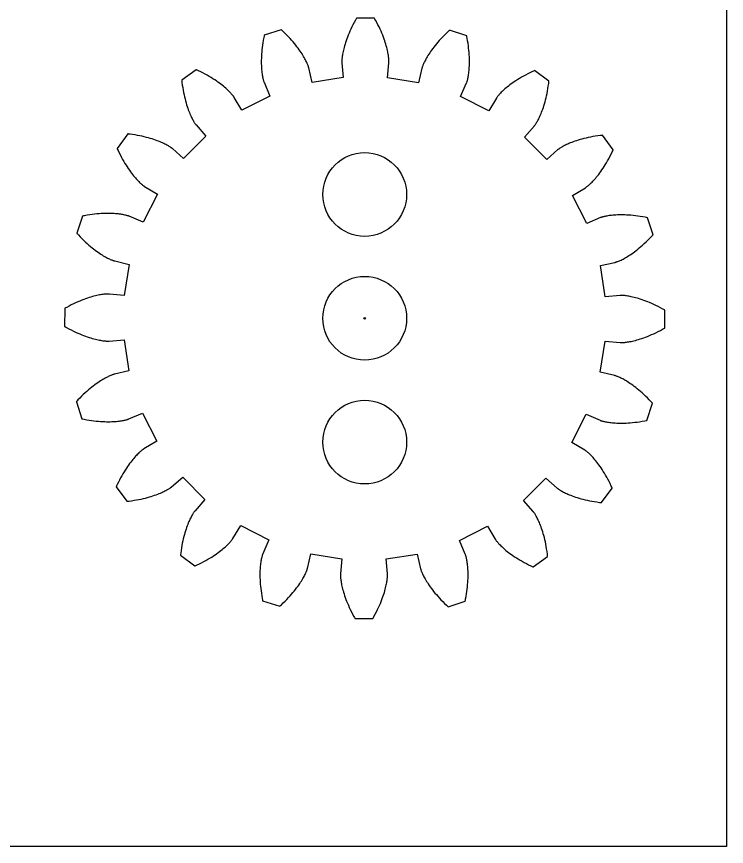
# Model space of a CAD drawing. Extents: x -2 to 209, y 10 to 300.
# Drawn here: x 123.1 to 209.2, y 9.6 to 110.2 of the extents above; entities that cross this region are included whole.
import ezdxf

# ---------------------------------------------------------------- set-up
doc = ezdxf.new("R2010")
doc.units = 0
doc.layers.add('snijden', color=7, linetype='CONTINUOUS')

msp = doc.modelspace()

# ---------------------------------------------------------------- linework, layer by layer
at = {"layer": 'snijden', "color": 7}
msp.add_lwpolyline([(-1.699724, 300.479777), (209.150286, 300.479777), (209.150286, 9.629767), (-1.699724, 9.629767), (-1.699724, 300.479777)], close=True, dxfattribs=at)
at = {"layer": 'snijden', "color": 1}
msp.add_lwpolyline([(136.743131, 67.234242), (134.973111, 66.839102), (134.959411, 66.836102), (134.936511, 66.830102), (134.904711, 66.821102), (134.864011, 66.808602), (134.814511, 66.792402), (134.756411, 66.772302), (134.689711, 66.747902), (134.614611, 66.718902), (134.531311, 66.685102), (134.439811, 66.646102), (134.340511, 66.601702), (134.233251, 66.551502), (134.118531, 66.495302), (133.996401, 66.432802), (133.866911, 66.363802), (133.730421, 66.288002), (133.587001, 66.204902), (133.437061, 66.114502), (133.280711, 66.016402), (133.117991, 65.910402), (132.949491, 65.796342), (132.775251, 65.673952), (132.595371, 65.542832), (132.410391, 65.403002), (132.220391, 65.254042), (132.025671, 65.095902), (131.826441, 64.928222), (131.623111, 64.750932), (131.415901, 64.563712), (131.204971, 64.366442), (130.990741, 64.159082), (130.773581, 63.941162), (130.553611, 63.712722), (130.442701, 63.594442), (130.387001, 63.534242), (130.373001, 63.519042), (130.366001, 63.512042), (130.363001, 63.508042), (130.362121, 63.507172), (130.361691, 63.506662), (130.361611, 63.506372), (131.028071, 61.435962), (131.028261, 61.435732), (131.028831, 61.435592), (131.029831, 61.435332), (131.034831, 61.434332), (131.044931, 61.432332), (131.065131, 61.428332), (131.145531, 61.411932), (131.304471, 61.380532), (131.616411, 61.323332), (131.920001, 61.273032), (132.215061, 61.229632), (132.501361, 61.192332), (132.778861, 61.161032), (133.047521, 61.135832), (133.307081, 61.115832), (133.557501, 61.101032), (133.798601, 61.090932), (134.030581, 61.084932), (134.252961, 61.082932), (134.465941, 61.084932), (134.669511, 61.090932), (134.863281, 61.099932), (135.047601, 61.111532), (135.222171, 61.125532), (135.387051, 61.141832), (135.542201, 61.159632), (135.687631, 61.179032), (135.823341, 61.199632), (135.949411, 61.220932), (136.065741, 61.242732), (136.172401, 61.264632), (136.269401, 61.286232), (136.356801, 61.307332), (136.434701, 61.327532), (136.503101, 61.346532), (136.562001, 61.364132), (136.611601, 61.379832), (136.651901, 61.393432), (136.683201, 61.404532), (136.705301, 61.412532), (136.718501, 61.418532), (138.386741, 62.129952), (140.111921, 58.720812), (138.550661, 57.797972), (138.538661, 57.789972), (138.518761, 57.777072), (138.491361, 57.758472), (138.456561, 57.733972), (138.414461, 57.703272), (138.365461, 57.666172), (138.309461, 57.622372), (138.247061, 57.571772), (138.178261, 57.513872), (138.103361, 57.448472), (138.022461, 57.375572), (137.936161, 57.294772), (137.844361, 57.205772), (137.747461, 57.108472), (137.645671, 57.002782), (137.539331, 56.888372), (137.428711, 56.765132), (137.314041, 56.632732), (137.195591, 56.491202), (137.073711, 56.340102), (136.948511, 56.179592), (136.820621, 56.009262), (136.690201, 55.829002), (136.557391, 55.638872), (136.422771, 55.438572), (136.286411, 55.227852), (136.148801, 55.006962), (136.010181, 54.775402), (135.870921, 54.533412), (135.731341, 54.280622), (135.591721, 54.017132), (135.452501, 53.742742), (135.313801, 53.457492), (135.244901, 53.310762), (135.210501, 53.236462), (135.201501, 53.217762), (135.197501, 53.207762), (135.195501, 53.202762), (135.194991, 53.201822), (135.194721, 53.201212), (135.194901, 53.200982), (136.468481, 51.437832), (136.468661, 51.437612), (136.469341, 51.437622), (136.470341, 51.437782), (136.475341, 51.438192), (136.485541, 51.439022), (136.506041, 51.442022), (136.587441, 51.451022), (136.748341, 51.470322), (137.062651, 51.512222), (137.366861, 51.558122), (137.660901, 51.607822), (137.944791, 51.661022), (138.218291, 51.717122), (138.481661, 51.776122), (138.734611, 51.837322), (138.977501, 51.900422), (139.209981, 51.965322), (139.432251, 52.031522), (139.644271, 52.098722), (139.846141, 52.166522), (140.037881, 52.234822), (140.219611, 52.303122), (140.391211, 52.371122), (140.552951, 52.438422), (140.704741, 52.504722), (140.846771, 52.569722), (140.979141, 52.633122), (141.101921, 52.694522), (141.215181, 52.753722), (141.319101, 52.810422), (141.413801, 52.864122), (141.499301, 52.914822), (141.576001, 52.961922), (141.643901, 53.005222), (141.703001, 53.044522), (141.753601, 53.079422), (141.795901, 53.109722), (141.830101, 53.135122), (141.856401, 53.155222), (141.874901, 53.170122), (141.885901, 53.179122), (143.252591, 54.371242), (145.946841, 51.662062), (144.747121, 50.301872), (144.738121, 50.291072), (144.723221, 50.272572), (144.702921, 50.246472), (144.677321, 50.212372), (144.646921, 50.170172), (144.611721, 50.119672), (144.572121, 50.060672), (144.528321, 49.993172), (144.480721, 49.916772), (144.429721, 49.831472), (144.375421, 49.737072), (144.318321, 49.633502), (144.258421, 49.520502), (144.196321, 49.398052), (144.132221, 49.266092), (144.066421, 49.124392), (143.999321, 48.973062), (143.931121, 48.811722), (143.862221, 48.640472), (143.792921, 48.459082), (143.723521, 48.267782), (143.654521, 48.066282), (143.586121, 47.854602), (143.518521, 47.632682), (143.452421, 47.400502), (143.387821, 47.158092), (143.325221, 46.905412), (143.264921, 46.642412), (143.207321, 46.369152), (143.152721, 46.085602), (143.101321, 45.791902), (143.053721, 45.487952), (143.010121, 45.173772), (142.989821, 45.012952), (142.979821, 44.931552), (142.977821, 44.911152), (142.976821, 44.900852), (142.976231, 44.895852), (142.976131, 44.894852), (142.976141, 44.894192), (142.976331, 44.893952), (144.732401, 43.610732), (144.732711, 43.610532), (144.733201, 43.610772), (144.734201, 43.611322), (144.739201, 43.613322), (144.748201, 43.617322), (144.767001, 43.625322), (144.841501, 43.659322), (144.988561, 43.727422), (145.274601, 43.864472), (145.549791, 44.002212), (145.814031, 44.140362), (146.067561, 44.278552), (146.310301, 44.416512), (146.542591, 44.553902), (146.764401, 44.690302), (146.975651, 44.825432), (147.176811, 44.95908), (147.367681, 45.09075), (147.548581, 45.22032), (147.719631, 45.34728), (147.880881, 45.47139), (148.032621, 45.59256), (148.174861, 45.71011), (148.307871, 45.82411), (148.431751, 45.93405), (148.546671, 46.0398), (148.653011, 46.14094), (148.750811, 46.23734), (148.840211, 46.32874), (148.921511, 46.41464), (148.995011, 46.49494), (149.060611, 46.56954), (149.118911, 46.63794), (149.170111, 46.70014), (149.214211, 46.75564), (149.251611, 46.80454), (149.282511, 46.84654), (149.307211, 46.88124), (149.325911, 46.90854), (149.339011, 46.92824), (149.347011, 46.94024), (150.278401, 48.49632), (153.678091, 46.75235), (152.957361, 45.08811), (152.952361, 45.07481), (152.944361, 45.05271), (152.932961, 45.02161), (152.919161, 44.98121), (152.903061, 44.93161), (152.885161, 44.87271), (152.865661, 44.80451), (152.845061, 44.72681), (152.823361, 44.63941), (152.801161, 44.54251), (152.778661, 44.43598), (152.756161, 44.31982), (152.734261, 44.19388), (152.712861, 44.05831), (152.692761, 43.91298), (152.673961, 43.75792), (152.656961, 43.59308), (152.641861, 43.41867), (152.629161, 43.23446), (152.619161, 43.0406), (152.612161, 42.83713), (152.609161, 42.62426), (152.609491, 42.40176), (152.613491, 42.16985), (152.622491, 41.92865), (152.635991, 41.67806), (152.654491, 41.41842), (152.678391, 41.14968), (152.707991, 40.87192), (152.743591, 40.58546), (152.785491, 40.29023), (152.834091, 39.98634), (152.889691, 39.67412), (152.920191, 39.51489), (152.936091, 39.43449), (152.940091, 39.41419), (152.942091, 39.40389), (152.943091, 39.39889), (152.943411, 39.39789), (152.943551, 39.39724), (152.943871, 39.39704), (155.010471, 38.71923), (155.010761, 38.71917), (155.011321, 38.7197), (155.012211, 38.72057), (155.016211, 38.72457), (155.024211, 38.73157), (155.039411, 38.74547), (155.099911, 38.80077), (155.218701, 38.91106), (155.448431, 39.12975), (155.667501, 39.34578), (155.876131, 39.5588), (156.074511, 39.76858), (156.262841, 39.97477), (156.441321, 40.17713), (156.610001, 40.37541), (156.769361, 40.56931), (156.919231, 40.75838), (157.060121, 40.94273), (157.192171, 41.12171), (157.315651, 41.2954), (157.430671, 41.46326), (157.537481, 41.62537), (157.636381, 41.78122), (157.727681, 41.93065), (157.811581, 42.07353), (157.888181, 42.20964), (157.958081, 42.3387), (158.021281, 42.46057), (158.078181, 42.57505), (158.128881, 42.68193), (158.173981, 42.78103), (158.213381, 42.87233), (158.247681, 42.95553), (158.277081, 43.03043), (158.301781, 43.09693), (158.322281, 43.15503), (158.338781, 43.20433), (158.351581, 43.24503), (158.360581, 43.27673), (158.366581, 43.29953), (158.370581, 43.31333), (158.775541, 45.08115), (162.547651, 44.47299), (162.376511, 42.6675), (162.375601, 42.6533), (162.374601, 42.6296), (162.373601, 42.5965), (162.372971, 42.5539), (162.373141, 42.5017), (162.374141, 42.4403), (162.377141, 42.3693), (162.381141, 42.2889), (162.387141, 42.1991), (162.396141, 42.1001), (162.407641, 41.99193), (162.422341, 41.87444), (162.440241, 41.74792), (162.461941, 41.61246), (162.487541, 41.46787), (162.517641, 41.31465), (162.552341, 41.15269), (162.591941, 40.98206), (162.636941, 40.80301), (162.687441, 40.61557), (162.743841, 40.42009), (162.806541, 40.21652), (162.875541, 40.00503), (162.951341, 39.78582), (163.034341, 39.55914), (163.124541, 39.32501), (163.222441, 39.08376), (163.328261, 38.8356), (163.442251, 38.58061), (163.564611, 38.31907), (163.695811, 38.05137), (163.835861, 37.77738), (163.985201, 37.49761), (164.063401, 37.35552), (164.103301, 37.28402), (164.113401, 37.26612), (164.118401, 37.25712), (164.121401, 37.25312), (164.122051, 37.25212), (164.122321, 37.25151), (164.122611, 37.25143), (166.297611, 37.24543), (166.297971, 37.24565), (166.298271, 37.24612), (166.298831, 37.24706), (166.301831, 37.25206), (166.306831, 37.26106), (166.317031, 37.27886), (166.357331, 37.35006), (166.436331, 37.49172), (166.587131, 37.77072), (166.728821, 38.04376), (166.861381, 38.31097), (166.985201, 38.57175), (167.100711, 38.82607), (167.207841, 39.07364), (167.307041, 39.31441), (167.398641, 39.54792), (167.482841, 39.77424), (167.559941, 39.99301), (167.630241, 40.20402), (167.693841, 40.40731), (167.751341, 40.60259), (167.802841, 40.78963), (167.848841, 40.96839), (167.889441, 41.13875), (167.925041, 41.30068), (167.955941, 41.45369), (167.982441, 41.598), (168.004941, 41.73354), (168.023541, 41.85998), (168.038841, 41.97726), (168.050841, 42.08541), (168.059841, 42.18441), (168.066841, 42.27411), (168.071841, 42.35451), (168.074841, 42.42541), (168.075841, 42.48691), (168.076251, 42.53891), (168.075781, 42.58151), (168.074901, 42.61461), (168.073901, 42.63821), (168.072931, 42.65231), (167.911901, 44.45875), (171.687281, 45.04603), (172.082411, 43.27601), (172.085411, 43.26231), (172.091411, 43.23941), (172.100411, 43.20761), (172.112911, 43.16691), (172.129111, 43.11741), (172.149311, 43.05931), (172.173711, 42.99261), (172.202711, 42.91741), (172.236511, 42.83411), (172.275511, 42.74261), (172.319911, 42.64331), (172.370111, 42.53607), (172.426311, 42.42134), (172.488811, 42.2992), (172.557811, 42.16971), (172.633711, 42.03321), (172.716811, 41.88979), (172.807211, 41.73985), (172.905311, 41.5835), (173.011311, 41.42078), (173.125371, 41.25228), (173.247771, 41.07804), (173.378881, 40.89815), (173.518711, 40.71318), (173.667671, 40.52317), (173.825811, 40.32846), (173.993501, 40.12922), (174.170781, 39.92589), (174.358001, 39.71869), (174.555271, 39.50777), (174.762641, 39.29354), (174.980551, 39.07637), (175.208981, 38.85641), (175.327271, 38.7455), (175.387371, 38.6898), (175.402571, 38.6759), (175.409571, 38.6689), (175.413571, 38.6659), (175.414451, 38.66501), (175.414951, 38.66458), (175.415231, 38.6645), (177.485651, 39.33096), (177.485881, 39.33115), (177.486021, 39.33172), (177.486241, 39.3327), (177.487241, 39.3377), (177.489241, 39.3478), (177.493241, 39.368), (177.509641, 39.4484), (177.540941, 39.60734), (177.598141, 39.91926), (177.648441, 40.22286), (177.691941, 40.51791), (177.729141, 40.80423), (177.760341, 41.08173), (177.785741, 41.35038), (177.805741, 41.60994), (177.820641, 41.86035), (177.830841, 42.10146), (177.836841, 42.33343), (177.838841, 42.55581), (177.836841, 42.7688), (177.830841, 42.97236), (177.821841, 43.16612), (177.810241, 43.35047), (177.796241, 43.52503), (177.780041, 43.68991), (177.762241, 43.84506), (177.742741, 43.99049), (177.722241, 44.1262), (177.701041, 44.25226), (177.679241, 44.36859), (177.657341, 44.47525), (177.635641, 44.57215), (177.614441, 44.65955), (177.594241, 44.73745), (177.575141, 44.80585), (177.557541, 44.86475), (177.541841, 44.91445), (177.528241, 44.95475), (177.517241, 44.98605), (177.509241, 45.00815), (177.504241, 45.02135), (176.792831, 46.68959), (180.201971, 48.41477), (181.124811, 46.85351), (181.132811, 46.84141), (181.145611, 46.82151), (181.164211, 46.79411), (181.188811, 46.75931), (181.219511, 46.71721), (181.256611, 46.66821), (181.300411, 46.61231), (181.351111, 46.54991), (181.409011, 46.48101), (181.474411, 46.40611), (181.547411, 46.32521), (181.628211, 46.23891), (181.717211, 46.14711), (181.814511, 46.05021), (181.920191, 45.94842), (182.034611, 45.84208), (182.157851, 45.73149), (182.290261, 45.61681), (182.431781, 45.49835), (182.582881, 45.37648), (182.743391, 45.25127), (182.913721, 45.12339), (183.093971, 44.99298), (183.284111, 44.860062), (183.484411, 44.725442), (183.695131, 44.589082), (183.916021, 44.451472), (184.147581, 44.312862), (184.389581, 44.173592), (184.642361, 44.034012), (184.905851, 43.894392), (185.180241, 43.755172), (185.465491, 43.616472), (185.612221, 43.547572), (185.686621, 43.513272), (185.705421, 43.505272), (185.714421, 43.501272), (185.719421, 43.498272), (185.720421, 43.497722), (185.721021, 43.497452), (185.721251, 43.497632), (187.484401, 44.771202), (187.484621, 44.771382), (187.484611, 44.772062), (187.484421, 44.773062), (187.483801, 44.778062), (187.482801, 44.788262), (187.480801, 44.808762), (187.471801, 44.890162), (187.452401, 45.05116), (187.410401, 45.36548), (187.364401, 45.6697), (187.314801, 45.96373), (187.261601, 46.24762), (187.205601, 46.52112), (187.146701, 46.78448), (187.085501, 47.03743), (187.022301, 47.28033), (186.957401, 47.51282), (186.891101, 47.73509), (186.823801, 47.94712), (186.756001, 48.14898), (186.687701, 48.34072), (186.619501, 48.52244), (186.551501, 48.69405), (186.484201, 48.85579), (186.417901, 49.00757), (186.352901, 49.14962), (186.289501, 49.28198), (186.228101, 49.40476), (186.168901, 49.51802), (186.112201, 49.62197), (186.058501, 49.71667), (186.007801, 49.80207), (185.960701, 49.87877), (185.917401, 49.94667), (185.878001, 50.00577), (185.843101, 50.05647), (185.812801, 50.09877), (185.787401, 50.13297), (185.767301, 50.15927), (185.752501, 50.17777), (185.743501, 50.18887), (184.551391, 51.55555), (187.260561, 54.24981), (188.620761, 53.05009), (188.631561, 53.04109), (188.650061, 53.02629), (188.676161, 53.00599), (188.710161, 52.98039), (188.752361, 52.94999), (188.802761, 52.91469), (188.861761, 52.87509), (188.929261, 52.83129), (189.005661, 52.78369), (189.090961, 52.73259), (189.185361, 52.67829), (189.288931, 52.62109), (189.401931, 52.56119), (189.524371, 52.49899), (189.656321, 52.43489), (189.798031, 52.36909), (189.949361, 52.30209), (190.110711, 52.23389), (190.281961, 52.16499), (190.463341, 52.09569), (190.654641, 52.02629), (190.856151, 51.95719), (191.067821, 51.88889), (191.289751, 51.82129), (191.521931, 51.75519), (191.764341, 51.69049), (192.017011, 51.62789), (192.280021, 51.56759), (192.553271, 51.50999), (192.836831, 51.45529), (193.130521, 51.40389), (193.434471, 51.35619), (193.748641, 51.31259), (193.909431, 51.29189), (193.990831, 51.28189), (194.011131, 51.27989), (194.021431, 51.27889), (194.026431, 51.27828), (194.027431, 51.27815), (194.028101, 51.27816), (194.028331, 51.27834), (195.311561, 53.03442), (195.311751, 53.03473), (195.311511, 53.03522), (195.310951, 53.03622), (195.308951, 53.04022), (195.304951, 53.05022), (195.296951, 53.06912), (195.262951, 53.14362), (195.194851, 53.29067), (195.057801, 53.57672), (194.920051, 53.8519), (194.781901, 54.11615), (194.643711, 54.36968), (194.505751, 54.61242), (194.368361, 54.84472), (194.231961, 55.06652), (194.096841, 55.27777), (193.963281, 55.47892), (193.831621, 55.66979), (193.702041, 55.85071), (193.575081, 56.02175), (193.450971, 56.183), (193.329811, 56.33474), (193.212251, 56.47698), (193.098251, 56.60999), (192.988321, 56.73387), (192.882551, 56.8488), (192.781421, 56.9551), (192.685021, 57.0529), (192.593621, 57.1423), (192.507721, 57.2236), (192.427321, 57.2972), (192.352721, 57.3629), (192.284221, 57.4212), (192.221921, 57.4723), (192.166421, 57.5164), (192.117521, 57.5538), (192.075521, 57.5847), (192.040921, 57.6094), (192.013521, 57.6281), (191.993821, 57.6412), (191.981821, 57.6482), (190.425741, 58.57959), (192.169701, 61.97928), (193.833961, 61.25856), (193.847161, 61.25256), (193.869161, 61.24356), (193.900261, 61.23186), (193.940561, 61.21806), (193.990061, 61.20206), (194.048961, 61.18416), (194.117161, 61.16466), (194.194961, 61.14406), (194.282361, 61.12246), (194.379161, 61.10026), (194.485691, 61.07776), (194.601841, 61.05516), (194.727801, 61.03346), (194.863321, 61.01166), (195.008681, 60.99176), (195.163741, 60.97296), (195.328551, 60.95576), (195.502941, 60.94046), (195.687171, 60.92806), (195.881031, 60.91806), (196.084511, 60.91106), (196.297381, 60.90806), (196.519871, 60.90834), (196.751771, 60.91234), (196.992971, 60.92134), (197.243571, 60.93484), (197.503211, 60.95334), (197.771941, 60.97724), (198.049711, 61.00684), (198.336171, 61.04244), (198.631391, 61.08444), (198.935291, 61.13304), (199.247511, 61.18864), (199.406741, 61.21914), (199.487141, 61.23504), (199.507341, 61.23904), (199.517341, 61.24104), (199.522341, 61.24204), (199.523341, 61.24233), (199.523981, 61.24248), (199.524181, 61.24279), (200.201991, 63.3094), (200.202061, 63.30968), (200.201531, 63.31024), (200.200661, 63.31113), (200.196661, 63.31413), (200.189661, 63.32213), (200.175661, 63.33733), (200.120461, 63.39783), (200.010171, 63.51662), (199.791491, 63.74636), (199.575451, 63.96543), (199.362421, 64.17406), (199.152641, 64.37243), (198.946451, 64.56077), (198.744081, 64.73925), (198.545801, 64.90793), (198.351911, 65.06729), (198.162841, 65.21715), (197.978491, 65.35804), (197.799511, 65.4901), (197.625821, 65.61357), (197.457951, 65.72855), (197.295851, 65.8354), (197.140001, 65.9343), (196.990571, 66.0257), (196.847691, 66.1096), (196.711581, 66.1861), (196.582541, 66.256), (196.460671, 66.3192), (196.346171, 66.376), (196.239301, 66.4267), (196.140201, 66.4718), (196.049001, 66.5112), (195.965801, 66.5455), (195.890901, 66.5748), (195.824401, 66.5996), (195.766301, 66.6201), (195.716901, 66.6366), (195.676201, 66.6494), (195.644501, 66.6594), (195.621701, 66.6664), (195.607901, 66.6704), (193.840091, 67.07536), (194.448261, 70.847477), (196.253731, 70.676317), (196.267931, 70.675417), (196.291731, 70.674667), (196.324831, 70.673837), (196.367431, 70.672907), (196.419531, 70.672887), (196.480931, 70.673797), (196.551931, 70.676797), (196.632331, 70.680797), (196.722131, 70.686797), (196.821131, 70.695797), (196.929301, 70.707397), (197.046791, 70.722097), (197.173311, 70.739997), (197.308761, 70.761697), (197.453361, 70.787397), (197.606591, 70.817597), (197.768561, 70.852297), (197.939181, 70.891797), (198.118231, 70.936797), (198.305661, 70.987297), (198.501141, 71.043697), (198.704721, 71.106397), (198.916211, 71.175397), (199.135421, 71.251197), (199.362101, 71.334197), (199.596241, 71.424397), (199.837491, 71.522297), (200.085641, 71.628117), (200.340641, 71.74211), (200.602181, 71.86447), (200.869871, 71.99566), (201.143861, 72.13572), (201.423641, 72.28506), (201.565721, 72.36326), (201.637221, 72.40316), (201.655121, 72.41326), (201.664121, 72.41826), (201.668121, 72.42126), (201.669121, 72.42191), (201.669741, 72.42218), (201.669811, 72.42247), (201.675811, 74.59748), (201.675591, 74.59783), (201.675121, 74.59813), (201.674121, 74.5987), (201.669121, 74.6017), (201.660121, 74.6067), (201.642221, 74.6168), (201.571021, 74.6572), (201.429361, 74.7362), (201.150361, 74.887), (200.877321, 75.0287), (200.610111, 75.16125), (200.349321, 75.28503), (200.095001, 75.4005), (199.847431, 75.50764), (199.606671, 75.60684), (199.373151, 75.69844), (199.146831, 75.78264), (198.928071, 75.85974), (198.717051, 75.93004), (198.513771, 75.99364), (198.318481, 76.05124), (198.131451, 76.10274), (197.952691, 76.14884), (197.782321, 76.18944), (197.620401, 76.22504), (197.467381, 76.25594), (197.323121, 76.28284), (197.187611, 76.30564), (197.061191, 76.32434), (196.943961, 76.34004), (196.835811, 76.35214), (196.736811, 76.36214), (196.647211, 76.36914), (196.566911, 76.37414), (196.496011, 76.37714), (196.434411, 76.37814), (196.382311, 76.37816), (196.339711, 76.37808), (196.306511, 76.37708), (196.282911, 76.37608), (196.268711, 76.37508), (194.462291, 76.21405), (193.875011, 79.98944), (195.645031, 80.38457), (195.658731, 80.38757), (195.681631, 80.39357), (195.713431, 80.40257), (195.754131, 80.41507), (195.803631, 80.43127), (195.861731, 80.45137), (195.928431, 80.47577), (196.003531, 80.50477), (196.086831, 80.53857), (196.178331, 80.57757), (196.277631, 80.62197), (196.384881, 80.67217), (196.499601, 80.72837), (196.621741, 80.79087), (196.751221, 80.85987), (196.887721, 80.93567), (197.031141, 81.01877), (197.181071, 81.10917), (197.337421, 81.20727), (197.500141, 81.31326), (197.668651, 81.42732), (197.842881, 81.54971), (198.022771, 81.68083), (198.207751, 81.82066), (198.397741, 81.96962), (198.592471, 82.12776), (198.791701, 82.29544), (198.995031, 82.47273), (199.202231, 82.65995), (199.413161, 82.85722), (199.627391, 83.06459), (199.844561, 83.2825), (200.064521, 83.51094), (200.175431, 83.62922), (200.231131, 83.68942), (200.245131, 83.70462), (200.252131, 83.71162), (200.255131, 83.71562), (200.256021, 83.7165), (200.256451, 83.717), (200.256521, 83.71729), (199.590061, 85.7877), (199.589881, 85.78793), (199.589301, 85.78807), (199.588301, 85.78833), (199.583301, 85.78933), (199.573201, 85.79133), (199.553001, 85.79533), (199.472601, 85.81173), (199.313661, 85.84313), (199.001731, 85.90033), (198.698131, 85.95063), (198.403071, 85.99403), (198.116771, 86.03143), (197.839281, 86.06273), (197.570611, 86.08793), (197.311051, 86.10793), (197.060631, 86.12273), (196.819531, 86.13283), (196.587551, 86.13883), (196.365171, 86.14083), (196.152191, 86.13883), (195.948621, 86.13283), (195.754861, 86.12383), (195.570531, 86.11223), (195.395961, 86.09823), (195.231101, 86.08203), (195.075951, 86.06423), (194.930511, 86.04483), (194.794801, 86.02423), (194.668731, 86.00293), (194.552411, 85.98113), (194.445741, 85.95923), (194.348741, 85.93763), (194.261341, 85.91653), (194.183441, 85.89633), (194.115041, 85.87733), (194.056041, 85.85973), (194.006441, 85.84403), (193.966141, 85.83043), (193.934841, 85.81933), (193.912741, 85.81133), (193.899541, 85.80533), (192.231311, 85.09391), (190.506121, 88.50305), (192.067381, 89.42589), (192.079381, 89.43389), (192.099281, 89.44679), (192.126681, 89.46529), (192.161481, 89.48989), (192.203581, 89.52049), (192.252581, 89.55759), (192.308581, 89.60139), (192.370981, 89.65199), (192.439781, 89.70989), (192.514681, 89.77529), (192.595581, 89.84819), (192.681881, 89.92899), (192.773681, 90.01799), (192.870581, 90.11529), (192.972371, 90.22098), (193.078721, 90.33539), (193.189341, 90.45863), (193.304001, 90.59103), (193.422461, 90.73256), (193.544341, 90.88366), (193.669541, 91.04417), (193.797421, 91.2145), (193.927841, 91.39476), (194.060661, 91.58489), (194.195271, 91.78519), (194.331631, 91.99591), (194.469241, 92.2168), (194.607861, 92.44836), (194.747131, 92.69036), (194.886701, 92.94314), (195.026321, 93.20663), (195.165541, 93.48102), (195.304241, 93.76627), (195.373141, 93.913), (195.407541, 93.9873), (195.416541, 94.006), (195.420541, 94.016), (195.422541, 94.021), (195.423051, 94.02195), (195.423331, 94.02255), (195.423141, 94.02278), (194.149571, 95.78593), (194.149381, 95.78615), (194.148711, 95.78614), (194.147711, 95.78598), (194.142711, 95.78557), (194.132511, 95.78474), (194.112011, 95.78174), (194.030611, 95.77274), (193.869711, 95.75344), (193.555391, 95.71154), (193.251181, 95.66564), (192.957141, 95.61594), (192.673251, 95.56274), (192.399751, 95.50664), (192.136391, 95.44764), (191.883431, 95.38644), (191.640541, 95.32324), (191.408071, 95.25834), (191.185801, 95.19214), (190.973771, 95.12494), (190.771901, 95.05714), (190.580161, 94.98884), (190.398441, 94.92054), (190.226831, 94.85254), (190.065101, 94.78524), (189.913301, 94.71894), (189.771271, 94.65394), (189.638911, 94.59054), (189.516121, 94.52914), (189.402861, 94.46994), (189.298951, 94.41324), (189.204251, 94.35964), (189.118751, 94.30894), (189.042051, 94.26184), (188.974151, 94.21854), (188.915051, 94.17924), (188.864451, 94.14434), (188.822151, 94.11404), (188.787951, 94.08864), (188.761651, 94.06854), (188.743151, 94.05364), (188.732151, 94.04464), (187.365461, 92.85252), (184.671211, 95.5617), (185.870931, 96.92189), (185.879931, 96.93269), (185.894831, 96.95119), (185.915131, 96.97729), (185.940731, 97.01139), (185.971131, 97.05359), (186.006331, 97.10409), (186.045931, 97.16309), (186.089731, 97.23059), (186.137331, 97.30699), (186.188331, 97.39229), (186.242631, 97.48669), (186.299731, 97.59027), (186.359631, 97.70326), (186.421731, 97.82571), (186.485831, 97.95767), (186.551631, 98.09937), (186.618731, 98.2507), (186.686931, 98.41204), (186.755831, 98.58329), (186.825131, 98.76468), (186.894531, 98.95598), (186.963531, 99.15748), (187.031931, 99.36916), (187.099531, 99.59109), (187.165631, 99.82326), (187.230231, 100.06568), (187.292831, 100.31835), (187.353131, 100.58136), (187.410731, 100.85461), (187.465331, 101.13817), (187.516731, 101.43186), (187.564331, 101.73581), (187.607931, 102.04999), (187.628231, 102.21082), (187.638231, 102.29222), (187.640231, 102.31262), (187.641231, 102.32292), (187.641821, 102.32792), (187.641921, 102.32892), (187.641901, 102.32959), (187.641721, 102.32982), (185.885651, 103.61304), (185.885331, 103.61324), (185.884841, 103.613), (185.883841, 103.61245), (185.878841, 103.61045), (185.869841, 103.60645), (185.850941, 103.59845), (185.776341, 103.56445), (185.629291, 103.49645), (185.343241, 103.35939), (185.068061, 103.22165), (184.803811, 103.0835), (184.550281, 102.94531), (184.307551, 102.80735), (184.075251, 102.66997), (183.853451, 102.53356), (183.642201, 102.39843), (183.441041, 102.26488), (183.250171, 102.13321), (183.069271, 102.00365), (182.898221, 101.87668), (182.736971, 101.75257), (182.585231, 101.6314), (182.442981, 101.51385), (182.309981, 101.39985), (182.186091, 101.28991), (182.071171, 101.18416), (181.964841, 101.08302), (181.867041, 100.98662), (181.777641, 100.89522), (181.696341, 100.80932), (181.622741, 100.72892), (181.557141, 100.65432), (181.498841, 100.58592), (181.447641, 100.52372), (181.403541, 100.46812), (181.366141, 100.41922), (181.335241, 100.37722), (181.310541, 100.34252), (181.291841, 100.31522), (181.278741, 100.29552), (181.270741, 100.28352), (180.339351, 98.72744), (176.939661, 100.47141), (177.660381, 102.13566), (177.665381, 102.14896), (177.673381, 102.17106), (177.684781, 102.20216), (177.698581, 102.24256), (177.714681, 102.29216), (177.732581, 102.35106), (177.752081, 102.41926), (177.772681, 102.49696), (177.794381, 102.58436), (177.816581, 102.68126), (177.839081, 102.78779), (177.861581, 102.90395), (177.883481, 103.02989), (177.904881, 103.16546), (177.924981, 103.31079), (177.943781, 103.46585), (177.960781, 103.63069), (177.975881, 103.8051), (177.988581, 103.9893), (177.998581, 104.18316), (178.005581, 104.38663), (178.008581, 104.59951), (178.008251, 104.82201), (178.004251, 105.05391), (177.995251, 105.29511), (177.981751, 105.5457), (177.963251, 105.80534), (177.939351, 106.07408), (177.909751, 106.35185), (177.874151, 106.6383), (177.832251, 106.93353), (177.783651, 107.23742), (177.728051, 107.54964), (177.697551, 107.70888), (177.681651, 107.78928), (177.677651, 107.80958), (177.675651, 107.81988), (177.674651, 107.82488), (177.674331, 107.82588), (177.674191, 107.82653), (177.673881, 107.82673), (175.607281, 108.50454), (175.606991, 108.50461), (175.606431, 108.50408), (175.605541, 108.50321), (175.601541, 108.49921), (175.593541, 108.49221), (175.578341, 108.47831), (175.517841, 108.42301), (175.399051, 108.31272), (175.169321, 108.09403), (174.950241, 107.87799), (174.741611, 107.66497), (174.543241, 107.45519), (174.354901, 107.249), (174.176421, 107.04663), (174.007741, 106.84835), (173.848381, 106.65445), (173.698521, 106.46539), (173.557631, 106.28104), (173.425571, 106.10205), (173.302091, 105.92836), (173.187081, 105.7605), (173.080261, 105.59839), (172.981361, 105.44255), (172.889961, 105.29311), (172.806061, 105.15023), (172.729461, 105.01413), (172.659561, 104.88507), (172.596361, 104.7632), (172.539561, 104.64871), (172.488861, 104.54184), (172.443761, 104.44274), (172.404361, 104.35144), (172.370061, 104.26824), (172.340661, 104.19334), (172.315961, 104.12684), (172.295461, 104.06874), (172.278961, 104.01944), (172.266161, 103.97874), (172.257161, 103.94704), (172.251161, 103.92424), (172.247161, 103.91044), (171.842201, 102.14263), (168.070101, 102.7508), (168.241241, 104.55628), (168.242151, 104.57048), (168.243151, 104.59418), (168.244151, 104.62728), (168.244781, 104.66988), (168.244701, 104.72208), (168.243701, 104.78348), (168.240701, 104.85448), (168.236701, 104.93478), (168.230701, 105.02458), (168.221701, 105.12358), (168.210201, 105.23175), (168.195501, 105.34924), (168.177601, 105.47576), (168.155901, 105.61122), (168.130301, 105.75581), (168.100201, 105.90903), (168.065501, 106.071), (168.025901, 106.24163), (167.980901, 106.42068), (167.930401, 106.60811), (167.874001, 106.80359), (167.811301, 107.00716), (167.742301, 107.21866), (167.666501, 107.43786), (167.583501, 107.66455), (167.493301, 107.89869), (167.395401, 108.13993), (167.289591, 108.38809), (167.175591, 108.64308), (167.053231, 108.90462), (166.922041, 109.17232), (166.781991, 109.44631), (166.632641, 109.72609), (166.554441, 109.86817), (166.514541, 109.93967), (166.504441, 109.95757), (166.499441, 109.96657), (166.496441, 109.97057), (166.495801, 109.97157), (166.495521, 109.97218), (166.495241, 109.97226), (164.320231, 109.97826), (164.319871, 109.97804), (164.319571, 109.97757), (164.319021, 109.97663), (164.316021, 109.97163), (164.311021, 109.96263), (164.300821, 109.94483), (164.260521, 109.87363), (164.181521, 109.73198), (164.030721, 109.45298), (163.889031, 109.17993), (163.756471, 108.91273), (163.632641, 108.65194), (163.517131, 108.39762), (163.410001, 108.15005), (163.310801, 107.90928), (163.219301, 107.67577), (163.135101, 107.44945), (163.058001, 107.23067), (162.987701, 107.01966), (162.924101, 106.81637), (162.866601, 106.62109), (162.815101, 106.43405), (162.769101, 106.25529), (162.728501, 106.08493), (162.692901, 105.923), (162.662001, 105.76999), (162.635501, 105.62568), (162.613001, 105.49014), (162.594401, 105.3637), (162.579101, 105.24642), (162.567101, 105.13827), (162.558101, 105.03927), (162.551101, 104.94957), (162.546101, 104.86917), (162.543101, 104.79827), (162.542101, 104.73667), (162.541691, 104.68467), (162.542161, 104.64207), (162.543041, 104.60897), (162.544041, 104.58537), (162.545021, 104.57127), (162.706051, 102.76485), (158.930661, 102.17757), (158.535531, 103.94758), (158.532531, 103.96128), (158.526531, 103.98418), (158.517531, 104.01598), (158.505031, 104.05668), (158.488831, 104.10618), (158.468631, 104.16428), (158.444231, 104.23098), (158.415231, 104.30618), (158.381431, 104.38948), (158.342431, 104.48088), (158.298031, 104.58018), (158.247831, 104.68743), (158.191631, 104.80216), (158.129131, 104.92429), (158.060131, 105.05378), (157.984231, 105.19029), (157.901131, 105.33371), (157.810731, 105.48364), (157.712631, 105.63999), (157.606641, 105.80271), (157.492571, 105.97121), (157.370181, 106.14545), (157.239071, 106.32534), (157.099231, 106.51031), (156.950281, 106.70032), (156.792141, 106.89503), (156.624451, 107.09427), (156.447171, 107.2976), (156.259941, 107.5048), (156.062671, 107.71573), (155.855311, 107.92996), (155.637391, 108.14713), (155.408961, 108.36709), (155.290681, 108.47801), (155.230581, 108.53371), (155.215381, 108.54761), (155.208381, 108.55461), (155.204381, 108.55761), (155.203501, 108.5585), (155.203001, 108.55893), (155.202711, 108.55901), (153.132301, 107.89255), (153.132071, 107.89236), (153.131931, 107.89179), (153.131701, 107.89081), (153.130701, 107.88581), (153.128701, 107.87571), (153.124701, 107.85551), (153.108301, 107.77521), (153.077001, 107.61625), (153.019801, 107.30433), (152.969501, 107.00073), (152.926001, 106.70568), (152.888801, 106.41936), (152.857601, 106.14186), (152.832201, 105.87322), (152.812201, 105.61365), (152.797301, 105.36324), (152.787101, 105.12213), (152.781101, 104.89016), (152.779101, 104.66778), (152.781101, 104.45479), (152.787101, 104.25123), (152.796101, 104.05747), (152.807701, 103.87313), (152.821701, 103.69857), (152.837901, 103.5337), (152.855701, 103.37854), (152.875201, 103.23311), (152.895701, 103.0974), (152.916901, 102.97134), (152.938701, 102.85501), (152.960601, 102.74835), (152.982201, 102.65145), (153.003401, 102.56405), (153.023601, 102.48615), (153.042701, 102.41775), (153.060301, 102.35885), (153.076001, 102.30925), (153.089601, 102.26885), (153.100701, 102.23755), (153.108701, 102.21545), (153.113701, 102.20225), (153.825121, 100.53402), (150.415981, 98.80883), (149.493141, 100.37009), (149.485141, 100.38209), (149.472341, 100.40199), (149.453741, 100.42939), (149.429141, 100.46419), (149.398441, 100.50629), (149.361341, 100.55529), (149.317541, 100.61119), (149.266841, 100.67369), (149.208941, 100.74249), (149.143541, 100.81739), (149.070541, 100.89829), (148.989741, 100.98459), (148.900741, 101.07639), (148.803441, 101.17329), (148.697761, 101.27509), (148.583341, 101.38142), (148.460101, 101.49201), (148.327691, 101.60669), (148.186171, 101.72515), (148.035071, 101.84702), (147.874551, 101.97223), (147.704221, 102.10011), (147.523971, 102.23052), (147.333831, 102.36334), (147.133541, 102.49796), (146.922821, 102.63432), (146.701921, 102.77193), (146.470371, 102.91054), (146.228371, 103.04981), (145.975591, 103.18939), (145.712091, 103.32901), (145.437711, 103.46823), (145.152461, 103.60693), (145.005731, 103.67583), (144.931331, 103.71013), (144.912531, 103.71813), (144.903531, 103.72213), (144.898531, 103.72513), (144.897531, 103.72567), (144.896931, 103.72595), (144.896701, 103.72576), (143.133551, 102.4522), (143.133321, 102.45201), (143.133341, 102.45133), (143.133531, 102.45033), (143.134141, 102.44533), (143.135141, 102.43513), (143.137141, 102.41463), (143.146141, 102.33323), (143.165541, 102.17233), (143.207541, 101.85801), (143.253541, 101.55379), (143.303141, 101.25976), (143.356341, 100.97587), (143.412341, 100.70238), (143.471241, 100.43901), (143.532441, 100.18606), (143.595641, 99.94316), (143.660541, 99.71068), (143.726841, 99.4884), (143.794141, 99.27638), (143.861941, 99.07451), (143.930241, 98.88277), (143.998441, 98.70105), (144.066441, 98.52944), (144.133741, 98.36771), (144.200041, 98.21592), (144.265041, 98.07388), (144.328441, 97.94152), (144.389841, 97.81873), (144.449041, 97.70547), (144.505741, 97.60153), (144.559441, 97.50683), (144.610141, 97.42143), (144.657241, 97.34473), (144.700541, 97.27683), (144.739941, 97.21763), (144.774841, 97.16693), (144.805141, 97.12463), (144.830541, 97.09043), (144.850641, 97.06413), (144.865441, 97.04563), (144.874441, 97.03453), (146.066561, 95.66784), (143.357391, 92.97359), (141.997191, 94.1733), (141.986391, 94.1823), (141.967891, 94.1971), (141.941791, 94.2175), (141.907691, 94.2431), (141.865491, 94.2736), (141.815091, 94.3089), (141.756091, 94.3485), (141.688591, 94.3923), (141.612191, 94.4399), (141.526891, 94.4909), (141.432491, 94.5452), (141.328921, 94.6024), (141.215921, 94.6623), (141.093481, 94.7245), (140.961521, 94.7886), (140.819821, 94.8544), (140.668481, 94.9214), (140.507131, 94.9896), (140.335881, 95.0584), (140.154511, 95.1277), (139.963211, 95.1971), (139.761701, 95.2662), (139.550021, 95.3345), (139.328101, 95.4021), (139.095921, 95.4682), (138.853511, 95.5329), (138.600831, 95.5955), (138.337831, 95.6558), (138.064581, 95.7134), (137.781021, 95.768), (137.487331, 95.8194), (137.183371, 95.8671), (136.869201, 95.9107), (136.708421, 95.9314), (136.627021, 95.9414), (136.606721, 95.9434), (136.596421, 95.9444), (136.591421, 95.94501), (136.590421, 95.94514), (136.589741, 95.94513), (136.589521, 95.94494), (135.306291, 94.18886), (135.306091, 94.18855), (135.306341, 94.18806), (135.306901, 94.18706), (135.308901, 94.18306), (135.312901, 94.17306), (135.320901, 94.15416), (135.354901, 94.07966), (135.423001, 93.93261), (135.560051, 93.64656), (135.697791, 93.37138), (135.835941, 93.10713), (135.974141, 92.8536), (136.112101, 92.61086), (136.249481, 92.37857), (136.385881, 92.15676), (136.521011, 91.94552), (136.654561, 91.74436), (136.786231, 91.55349), (136.915801, 91.37258), (137.042771, 91.20153), (137.166871, 91.04029), (137.288041, 90.88854), (137.405591, 90.7463), (137.519601, 90.61329), (137.629531, 90.48941), (137.735291, 90.37449), (137.836431, 90.26818), (137.932831, 90.17038), (138.024231, 90.08098), (138.110131, 89.99968), (138.190531, 89.92608), (138.265131, 89.86038), (138.333631, 89.80208), (138.395931, 89.75098), (138.451431, 89.70688), (138.500331, 89.66948), (138.542331, 89.63858), (138.576931, 89.61388), (138.604331, 89.59518), (138.624031, 89.58208), (138.636031, 89.57508), (140.192101, 88.64369), (138.448141, 85.244), (136.783891, 85.96473), (136.770691, 85.97073), (136.748691, 85.97973), (136.717591, 85.99143), (136.677291, 86.00513), (136.627791, 86.02113), (136.568891, 86.03903), (136.500691, 86.05853), (136.422891, 86.07913), (136.335491, 86.10073), (136.238591, 86.12283), (136.132061, 86.14533), (136.015911, 86.16793), (135.889951, 86.18963), (135.754421, 86.21143), (135.609071, 86.23133), (135.454011, 86.25013), (135.289191, 86.26733), (135.114811, 86.28263), (134.930581, 86.29503), (134.736711, 86.30503), (134.533241, 86.31203), (134.320371, 86.31503), (134.097881, 86.31474), (133.865971, 86.31074), (133.624771, 86.30174), (133.374181, 86.28824), (133.114531, 86.26974), (132.845801, 86.24584), (132.568041, 86.21624), (132.281581, 86.18064), (131.986351, 86.13864), (131.682461, 86.09004), (131.370241, 86.03444), (131.211011, 86.00394), (131.130611, 85.98804), (131.110411, 85.98404), (131.100411, 85.98204), (131.095411, 85.98104), (131.094411, 85.98076), (131.093761, 85.98061), (131.093561, 85.98029), (130.415751, 83.91369), (130.415681, 83.91341), (130.416211, 83.91284), (130.417091, 83.91195), (130.421091, 83.90895), (130.428091, 83.90095), (130.442091, 83.88575), (130.497291, 83.82525), (130.607581, 83.70646), (130.826261, 83.47672), (131.042301, 83.25765), (131.255321, 83.04902), (131.465111, 82.85065), (131.671301, 82.66231), (131.873661, 82.48383), (132.071941, 82.31515), (132.265841, 82.15579), (132.454901, 82.00593), (132.639251, 81.86504), (132.818241, 81.73298), (132.991931, 81.60951), (133.159801, 81.49453), (133.321901, 81.38768), (133.477751, 81.28878), (133.627181, 81.19738), (133.770061, 81.11348), (133.906161, 81.03698), (134.035211, 80.96708), (134.157081, 80.90388), (134.271571, 80.84708), (134.378451, 80.79638), (134.477551, 80.75128), (134.568751, 80.71188), (134.651951, 80.67758), (134.726851, 80.64818), (134.793351, 80.62348), (134.851451, 80.60288), (134.900851, 80.58638), (134.941551, 80.57358), (134.973251, 80.56358), (134.996051, 80.55658), (135.009851, 80.55258), (136.777661, 80.14762), (136.169491, 76.37551), (134.364021, 76.54666), (134.349821, 76.54757), (134.326021, 76.54832), (134.292921, 76.54915), (134.250421, 76.55008), (134.198221, 76.5501), (134.136821, 76.54919), (134.065821, 76.54619), (133.985521, 76.54219), (133.895721, 76.53619), (133.796721, 76.52719), (133.688541, 76.51559), (133.571051, 76.50089), (133.444531, 76.48299), (133.309091, 76.46129), (133.164481, 76.43559), (133.011261, 76.40539), (132.849291, 76.37069), (132.678661, 76.33119), (132.499611, 76.28619), (132.312181, 76.23569), (132.116701, 76.17929), (131.913131, 76.11659), (131.701641, 76.04759), (131.482431, 75.97179), (131.255751, 75.88879), (131.021601, 75.79859), (130.780361, 75.70069), (130.532211, 75.59487), (130.277211, 75.48088), (130.015671, 75.35852), (129.747971, 75.22733), (129.473981, 75.08727), (129.194201, 74.93793), (129.052121, 74.85973), (128.980621, 74.81983), (128.962721, 74.80973), (128.953721, 74.80473), (128.949721, 74.80273), (128.948721, 74.80208), (128.948101, 74.8018), (128.948031, 74.80151), (128.942031, 72.62651), (128.942241, 72.62615), (128.942721, 72.62585), (128.943721, 72.62527), (128.948721, 72.62227), (128.957721, 72.61727), (128.975621, 72.60717), (129.046821, 72.56687), (129.188471, 72.48787), (129.467481, 72.33707), (129.740521, 72.19538), (130.007721, 72.06282), (130.268511, 71.93905), (130.522841, 71.82357), (130.770401, 71.716437), (131.011171, 71.617237), (131.244681, 71.525637), (131.471001, 71.441437), (131.689771, 71.364337), (131.900781, 71.294037), (132.104071, 71.230437), (132.299351, 71.172837), (132.486391, 71.121337), (132.665151, 71.075237), (132.835511, 71.034637), (132.997431, 70.999037), (133.150451, 70.968137), (133.294711, 70.941337), (133.430221, 70.918537), (133.556651, 70.899837), (133.673881, 70.884137), (133.782021, 70.872037), (133.881021, 70.862037), (133.970621, 70.855037), (134.050921, 70.850037), (134.121821, 70.847037), (134.183421, 70.846037), (134.235521, 70.846017), (134.278121, 70.846097), (134.311321, 70.847097), (134.334921, 70.848097), (134.349121, 70.849097), (136.155541, 71.010137), (136.743131, 67.234242)], close=True, dxfattribs=at)
at = {"layer": 'snijden', "color": 7}
for points in [[(160.234392, 88.61124), (160.234392, 91.414085), (162.506546, 93.686239), (165.309391, 93.686239)], [(165.309391, 93.686239), (168.112236, 93.686239), (170.384391, 91.414085), (170.384391, 88.61124)], [(165.309391, 83.536241), (162.506546, 83.536241), (160.234392, 85.808395), (160.234392, 88.61124)], [(170.384391, 88.61124), (170.384391, 85.808395), (168.112236, 83.536241), (165.309391, 83.536241)], [(160.234392, 73.61124), (160.234392, 76.414085), (162.506546, 78.686239), (165.309391, 78.686239)], [(165.309391, 78.686239), (168.112236, 78.686239), (170.384391, 76.414085), (170.384391, 73.61124)], [(165.309391, 68.536241), (162.506546, 68.536241), (160.234392, 70.808395), (160.234392, 73.61124)], [(165.212726, 73.611767), (165.212726, 73.664872), (165.255776, 73.707922), (165.308881, 73.707922)], [(165.308881, 73.515612), (165.255776, 73.515612), (165.212726, 73.558662), (165.212726, 73.611767)], [(165.308881, 73.707922), (165.361986, 73.707922), (165.405037, 73.664872), (165.405037, 73.611767)], [(165.405037, 73.611767), (165.405037, 73.558662), (165.361986, 73.515612), (165.308881, 73.515612)], [(170.384391, 73.61124), (170.384391, 70.808395), (168.112236, 68.536241), (165.309391, 68.536241)], [(160.234392, 58.61124), (160.234392, 61.414085), (162.506546, 63.686239), (165.309391, 63.686239)], [(165.309391, 63.686239), (168.112236, 63.686239), (170.384391, 61.414085), (170.384391, 58.61124)], [(165.309391, 53.536241), (162.506546, 53.536241), (160.234392, 55.808395), (160.234392, 58.61124)], [(170.384391, 58.61124), (170.384391, 55.808395), (168.112236, 53.536241), (165.309391, 53.536241)]]:
    msp.add_open_spline(points, degree=3, dxfattribs=at)

doc.saveas('drawing.dxf')
